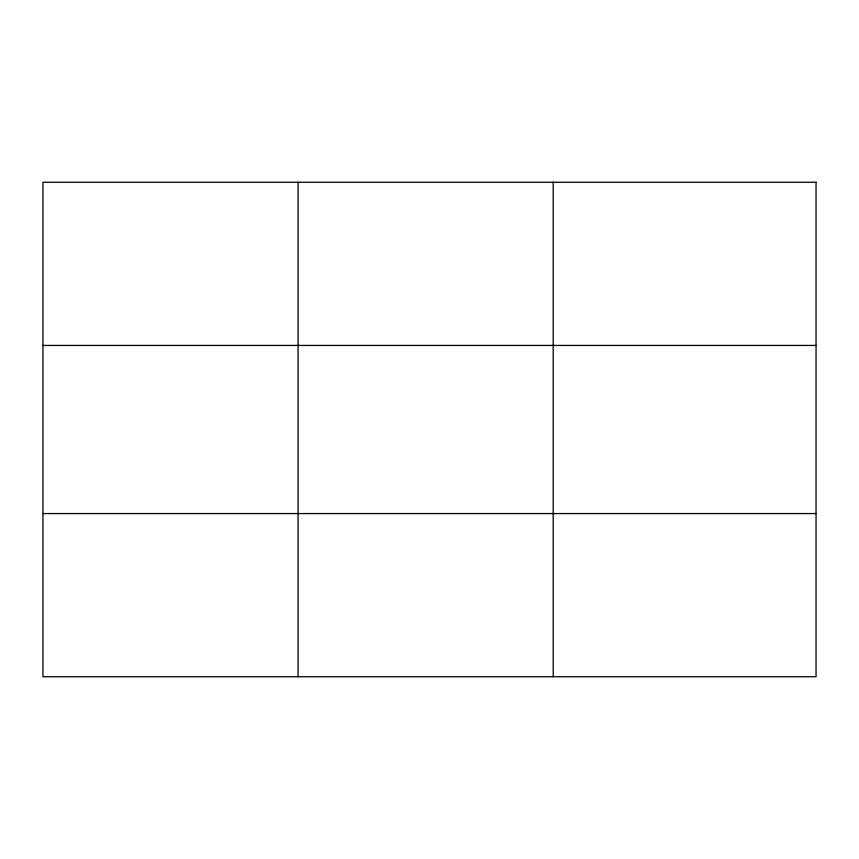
<?xml version="1.0" encoding="UTF-8"?>
<svg xmlns="http://www.w3.org/2000/svg" width="859" height="859" viewBox="0 0 859 859"><rect width="100%" height="100%" fill="white"/><g stroke="black" fill="none" stroke-linecap="round" stroke-linejoin="round"><path stroke-width="1.29" d="M298.073 182.258L298.073 676.742M553.196 182.258L553.196 676.742M42.95 345.436L816.05 345.436M42.95 513.564L816.05 513.564M816.05 182.258L816.05 676.742L42.95 676.742L42.95 182.258L816.05 182.258"/></g></svg>
